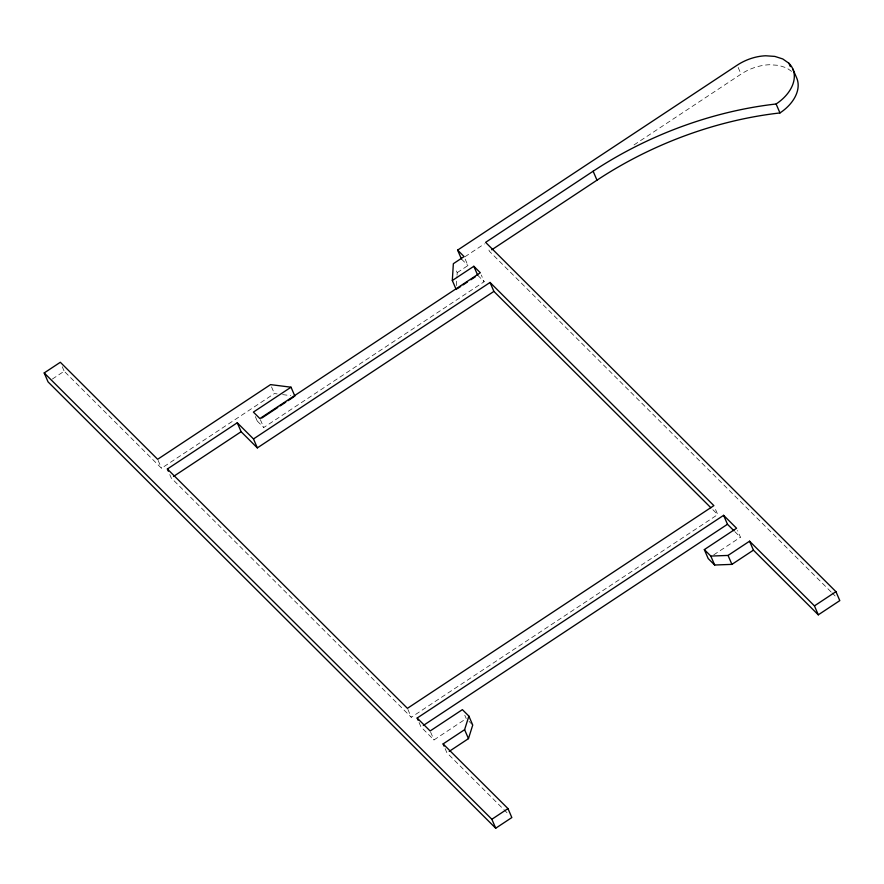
<?xml version="1.0" encoding="UTF-8"?>
<svg xmlns="http://www.w3.org/2000/svg" width="884" height="884" viewBox="0 0 884 884"><rect width="100%" height="100%" fill="white"/><g stroke="black" fill="none" stroke-linecap="round" stroke-linejoin="round"><path stroke-width="0.66" stroke-dasharray="4.42 3.31" d="M456.42 285.587L456.962 276.526M457.05 275.233L457.205 272.648L455.271 268.172M52.355 379.048L64.189 371.225L161.496 468.255L274.405 393.568L277.134 393.91M464.918 256.78L484.476 243.851M634.038 144.91L741.035 74.134A39.415 26.421 -23.3 0 1 769.544 64.731L778.705 65.361L786.627 67.913L792.76 72.201M457.205 272.648L467.956 265.531L465.061 258.824M255.332 416.574L257.255 421.049L259.531 419.546M257.255 421.049L263.741 427.524L484.178 281.709L481.283 274.99M169.783 474.597L171.231 477.957L411.281 717.289L717.731 514.576L714.36 506.742M419.082 722.515L421.016 726.991L433.989 739.93L466.244 718.593L464.796 715.233M713.742 554.876L740.438 537.218L737.554 530.499M282.604 394.607L290.792 395.634M831.015 591.86L489.46 251.31L488.012 247.951M831.988 592.832L836.872 597.694M461.47 259.067L467.956 265.531M477.692 275.244L484.178 281.709M712.847 509.703L717.731 514.576M734.88 531.671L740.438 537.218M469.028 721.366L471.802 724.14M506.996 812.727L446.961 752.87L445.039 748.394M738.151 67.427L741.035 74.134M430.618 732.096L433.989 739.93M271.51 386.849L274.405 393.568M407.911 709.454L411.281 717.289M260.371 419.69L263.741 427.524M158.125 460.42L161.496 468.255M62.256 366.749L64.189 371.225"/><path stroke-width="1.33" d="M456.177 289.466L452.321 280.515L453.348 263.697L464.1 256.581L457.614 250.117L737.179 65.184A39.415 26.421 -23.3 0 1 765.699 55.78L774.848 56.41L782.771 58.952L788.904 63.25L790.351 66.609M444.066 746.151L443.105 743.919L464.608 729.687L468.874 716.106L462.387 709.642L430.132 730.98L417.16 718.04L723.609 515.328L736.582 528.267L704.327 549.605L708.183 558.555L714.67 565.02L731.908 564.379L753.422 550.157L818.297 614.833L839.8 600.612L835.944 591.661L485.603 242.36L593.131 171.231A290.328 194.646 -23.3 0 1 776.108 103.992A39.415 26.421 -23.3 0 0 788.904 63.25M449.227 751.367L468.465 738.637L472.73 725.057L468.874 716.106M443.105 743.919L507.991 808.595L511.836 817.556L495.714 828.22L48.056 381.888L44.2 372.938L60.333 362.274L157.65 459.293L270.548 384.617L291.035 387.203L294.891 396.154M491.747 249.796L596.987 180.181A290.328 194.646 -23.3 0 1 779.964 112.942A39.415 26.421 -23.3 0 0 796.694 77.958L792.837 68.996M168.347 471.238L167.374 469.006L237.266 422.773L253.487 438.939L257.343 447.89L493.902 291.411L710.891 507.759M291.035 387.203L253.399 412.099L259.885 418.563L480.321 272.758L473.835 266.283L452.321 280.515M173.529 476.443L241.122 431.724L257.343 447.89M261.819 418.033L277.786 407.469M280.062 405.966L285.764 402.187M288.051 400.684L293.753 396.916M457.315 288.714L460.708 286.471M462.973 284.968L467.503 281.974M470.896 279.731L475.426 276.736M253.487 438.939L490.045 282.46L713.874 505.626L407.425 708.338L167.374 469.006M423.303 725.477L727.466 524.278L733.952 530.743M704.327 549.605L710.813 556.069L728.051 555.428L749.566 541.196L814.44 605.883L818.297 614.833M44.2 372.938L491.858 819.269L507.991 808.595M814.44 605.883L835.944 591.661M776.108 103.992L779.964 112.942M593.131 171.231L596.987 180.181M749.566 541.196L753.422 550.157M723.609 515.328L727.466 524.278M728.051 555.428L731.908 564.379M710.813 556.069L714.67 565.02M490.045 282.46L493.902 291.411M473.835 266.283L477.692 275.244M457.614 250.117L461.47 259.067M464.608 729.687L468.465 738.637M491.858 819.269L495.714 828.22M417.16 718.04L418.121 720.283M237.266 422.773L241.122 431.724"/></g></svg>
